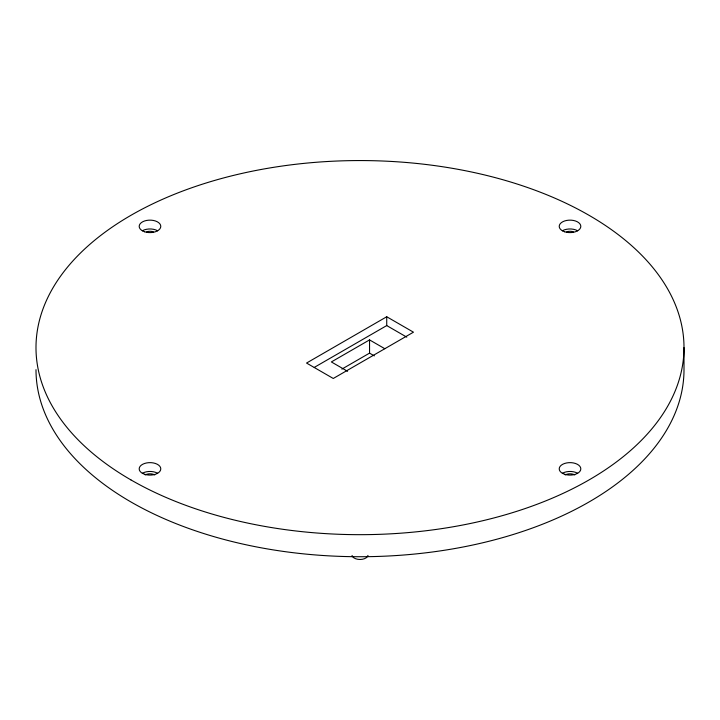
<?xml version="1.0" encoding="UTF-8"?>
<svg xmlns="http://www.w3.org/2000/svg" width="720" height="720" viewBox="0 0 720 720"><rect width="100%" height="100%" fill="white"/><g stroke="black" fill="none" stroke-linecap="round" stroke-linejoin="round"><path stroke-width="1.08" d="M386.73 316.755L306.54 363.051L333.27 378.477L413.46 332.181L386.73 316.755L386.73 325.575L314.271 367.407M384.822 348.714L369.549 339.903L331.362 361.944L347.589 371.313M341.865 369.108L369.549 353.124L374.319 355.887M386.73 325.575L406.773 337.149M684 347.616L684 369.657A324 187.056 0 0 1 360 556.722A324 187.056 0 0 1 36 369.657M369.549 339.903L369.549 353.124M562.374 473.274A10.8 6.237 0 0 1 577.647 473.274M562.374 230.778A10.8 6.237 0 0 1 577.647 230.778M142.353 230.778A10.8 6.237 0 0 1 157.626 230.778M142.353 473.274A10.8 6.237 0 0 1 157.626 473.274M367.974 555.408A8.028 4.635 0 0 1 360.072 559.476A8.028 4.635 0 0 1 352.044 555.489M145.215 474.93A6.75 3.897 0 0 1 154.764 474.93M565.236 474.93A6.75 3.897 0 0 1 574.785 474.93M566.64 231.813A6.75 3.897 0 0 1 573.39 231.813M146.61 231.813A6.75 3.897 0 0 1 153.36 231.813M130.896 479.889A324 187.056 0 0 0 672.957 396.027A324 187.056 0 0 0 276.147 166.932A324 187.056 0 0 0 130.896 479.889M144.585 231.768A10.8 6.237 0 0 0 160.785 226.368A10.8 6.237 0 0 0 144.585 220.968A10.8 6.237 0 0 0 144.585 231.768M144.585 474.264A10.8 6.237 0 0 0 160.785 468.864A10.8 6.237 0 0 0 144.585 463.464A10.8 6.237 0 0 0 144.585 474.264M564.615 231.768A10.8 6.237 0 0 0 580.815 226.368A10.8 6.237 0 0 0 564.615 220.968A10.8 6.237 0 0 0 564.615 231.768M564.615 474.264A10.8 6.237 0 0 0 580.815 468.864A10.8 6.237 0 0 0 564.615 463.464A10.8 6.237 0 0 0 564.615 474.264"/></g></svg>
